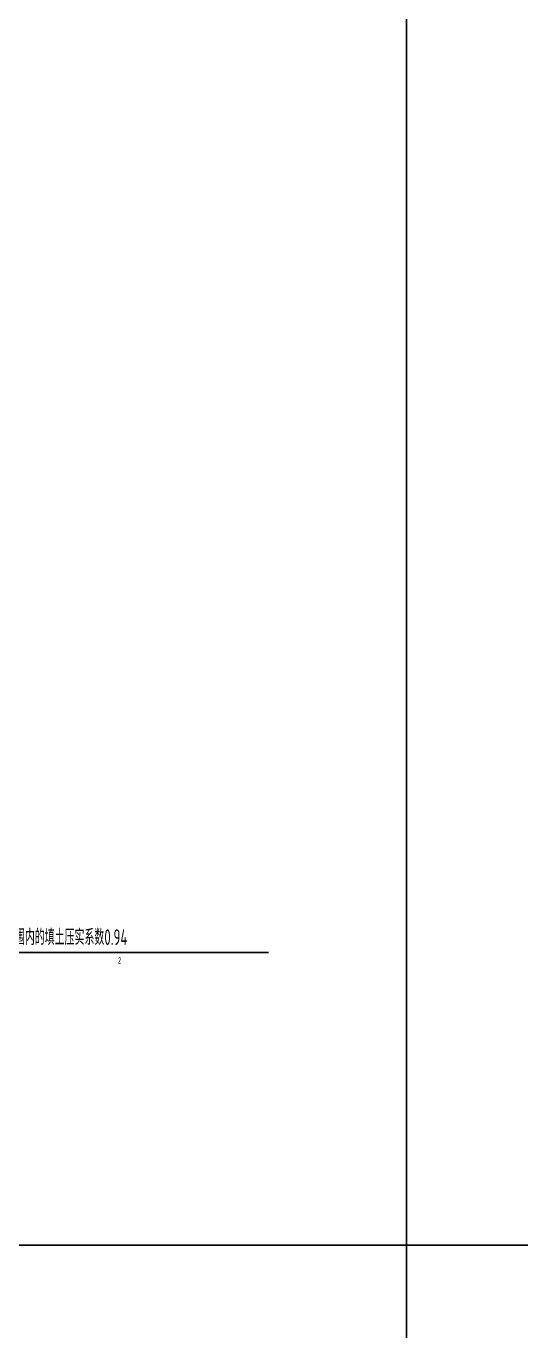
# Model space of a CAD drawing. Extents: x -469675 to 2400000, y -476501 to 2085364.
# Drawn here: x 791490 to 793453, y 489660 to 494830 of the extents above; entities that cross this region are included whole.
import ezdxf

# ---------------------------------------------------------------- set-up
doc = ezdxf.new("R2010")
doc.units = 0
doc.header["$LTSCALE"] = 1000
doc.header["$MEASUREMENT"] = 0
doc.layers.add('C-DETAIL_TEXT', color=4, linetype='CONTINUOUS')
doc.layers.add('C-注释', color=30, linetype='CONTINUOUS', plot=False)
doc.styles.add('GBSTYLE', font='gbxwxt.shx', dxfattribs={"width": 0.7, "bigfont": 'gbhzfs.shx'})

msp = doc.modelspace()

# ---------------------------------------------------------------- linework, layer by layer
at = {"layer": 'C-DETAIL_TEXT', "ltscale": 0.25, "flags": 128}
msp.add_lwpolyline([(790753.562, 491432.0491), (790851.6591, 491159.5495), (792451.9792, 491159.5495)], dxfattribs=at)
at = {"layer": 'C-注释', "ltscale": 0.25}
for p, q in [((793000, 470000), (793000, 500000)), ((780000, 490000), (808000, 490000))]:
    msp.add_line(p, q, dxfattribs=at)

# ---------------------------------------------------------------- texts
at = {"layer": 'C-DETAIL_TEXT', "ltscale": 0.25, "style": 'GBSTYLE', "width": 0.7}
for s, height, p in [('素土夯实，基础以下500mm范围内的填土压实系数0.94', 62.5, (790904.4135, 491189.1195)), ('2', 25, (791854.8613, 491115.8519))]:
    msp.add_text(s, height=height, rotation=359.9999999, dxfattribs=at).set_placement(p)

doc.saveas('drawing.dxf')
